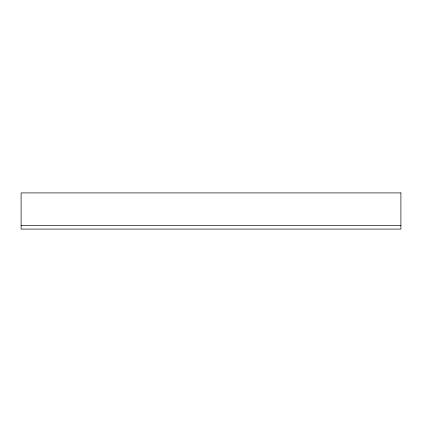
<?xml version="1.0" encoding="UTF-8"?>
<svg xmlns="http://www.w3.org/2000/svg" width="422" height="422" viewBox="0 0 422 422"><rect width="100%" height="100%" fill="white"/><g stroke="black" fill="none" stroke-linecap="round" stroke-linejoin="round"><path stroke-width="0.63" d="M21.1 225.469L400.9 225.469M400.9 192.912L21.1 192.912L21.1 229.088L400.9 229.088L400.9 192.912"/></g></svg>
